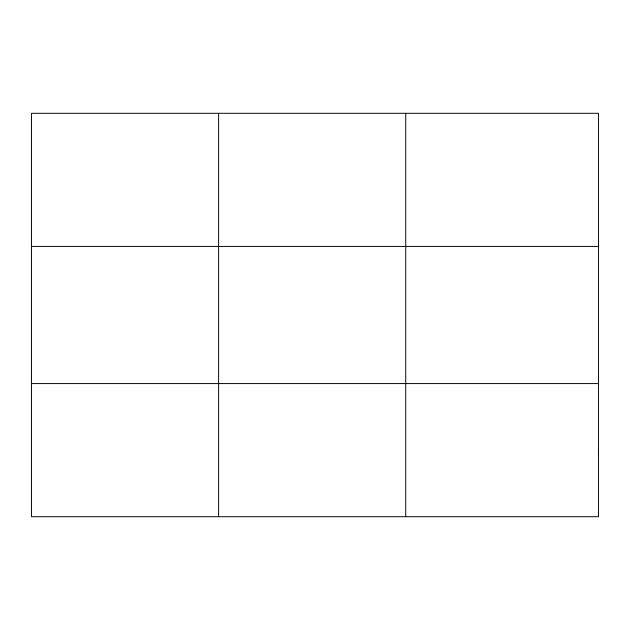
<?xml version="1.0" encoding="UTF-8"?>
<svg xmlns="http://www.w3.org/2000/svg" width="630" height="630" viewBox="0 0 630 630"><rect width="100%" height="100%" fill="white"/><g stroke="black" fill="none" stroke-linecap="round" stroke-linejoin="round"><path stroke-width="0.94" d="M218.61 516.702L218.61 113.298M405.72 516.702L405.72 113.298M31.5 246.424L598.5 246.424M31.5 383.575L598.5 383.575M598.5 450.143L598.5 516.702L31.5 516.702L31.5 113.298L598.5 113.298L598.5 450.143"/></g></svg>
